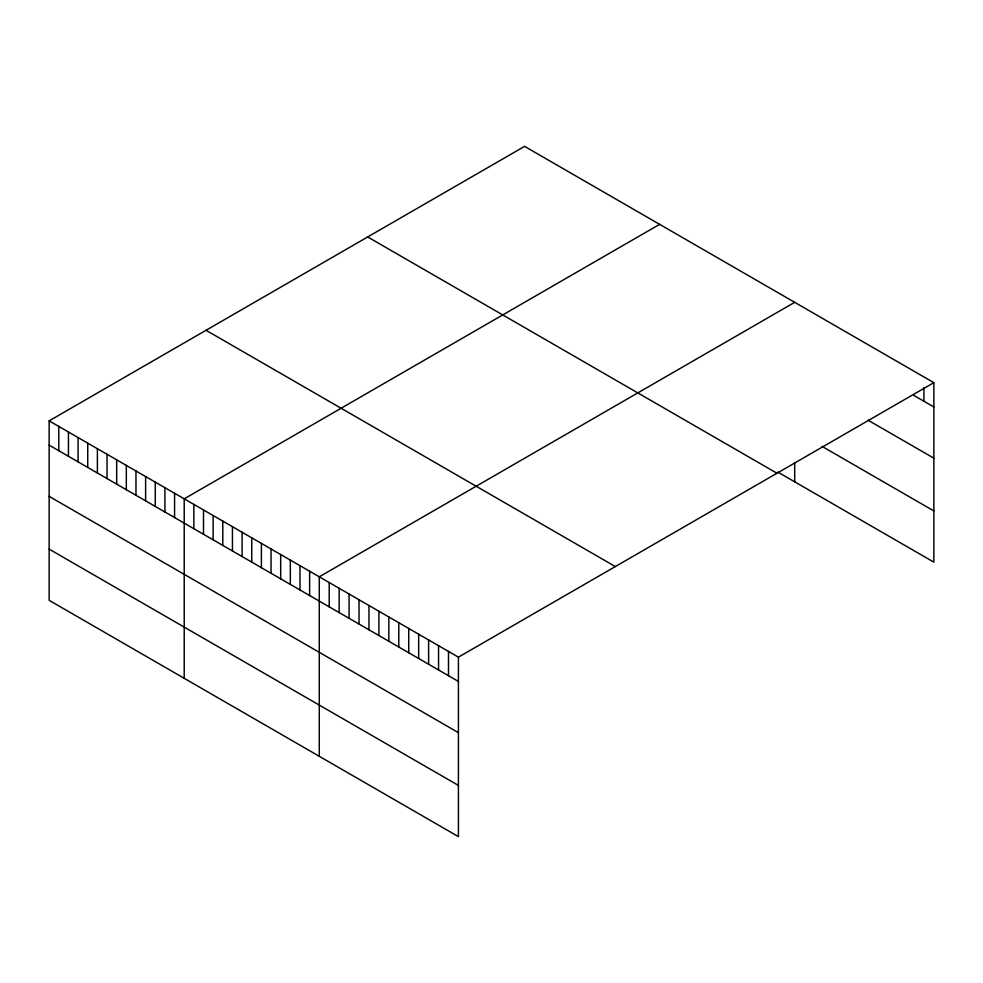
<?xml version="1.0" encoding="UTF-8"?>
<svg xmlns="http://www.w3.org/2000/svg" width="983" height="983" viewBox="0 0 983 983"><rect width="100%" height="100%" fill="white"/><g stroke="black" fill="none" stroke-linecap="round" stroke-linejoin="round"><path stroke-width="1.47" d="M933.85 382.67L458.422 657.148L458.422 836.631L49.15 600.33L49.15 420.859L524.578 146.369L933.85 382.67L933.85 562.141L777.811 472.061M659.63 224.345L184.214 498.836L184.214 678.307M794.694 302.322L319.278 576.812L319.278 756.283M913.969 395.485L933.85 406.962M868.001 420.159L933.85 458.176M822.034 446.38L933.85 510.939M367.679 236.952L776.963 473.241M206.037 330.276L615.321 566.564M49.15 420.859L458.422 657.148M49.15 445.152L458.422 681.44M49.15 496.366L458.422 732.654M49.15 549.128L458.422 785.417M923.909 387.56L923.909 401.224M794.694 462.784L794.694 481.805M448.494 651.41L448.494 675.702M438.553 645.671L438.553 669.964M428.613 639.933L428.613 664.225M418.672 634.195L418.672 658.487M408.731 628.456L408.731 652.749M398.791 622.718L398.791 647.011M388.85 616.98L388.85 641.272M378.91 611.242L378.91 635.534M368.969 605.503L368.969 629.796M359.028 599.765L359.028 624.058M349.088 594.027L349.088 618.319M339.147 588.289L339.147 612.581M329.207 582.55L329.207 606.843M309.62 571.234L309.62 595.538M299.975 565.667L299.975 589.96M290.329 560.101L290.329 584.394M280.683 554.535L280.683 578.827M271.038 548.956L271.038 573.261M261.392 543.39L261.392 567.683M251.746 537.824L251.746 562.116M242.101 532.245L242.101 556.55M232.443 526.679L232.443 550.971M222.797 521.113L222.797 545.405M213.151 515.547L213.151 539.839M203.506 509.968L203.506 534.273M193.86 504.402L193.86 528.694M174.569 493.257L174.569 517.562M164.923 487.691L164.923 511.983M155.265 482.125L155.265 506.417M145.619 476.558L145.619 500.851M135.973 470.98L135.973 495.285M126.328 465.414L126.328 489.706M116.682 459.847L116.682 484.14M107.036 454.269L107.036 478.574M97.391 448.703L97.391 472.995M87.745 443.136L87.745 467.429M78.087 437.57L78.087 461.863M68.441 431.992L68.441 456.284M58.796 426.425L58.796 450.718"/></g></svg>
